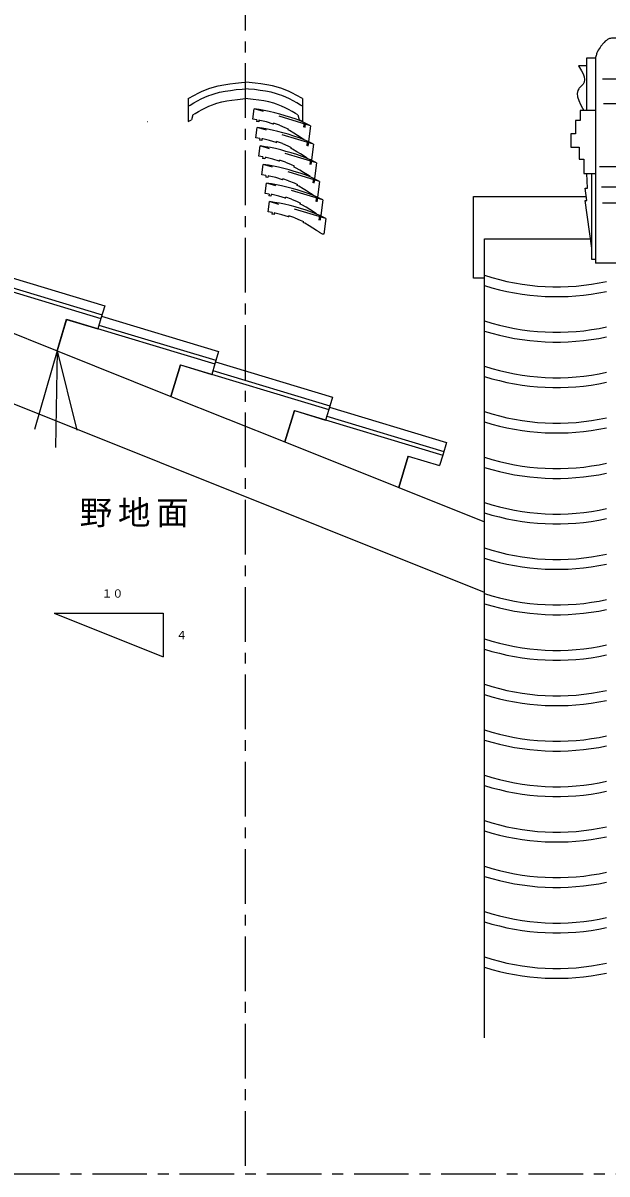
# Model space of a CAD drawing. Units: millimetres, scale not verified. Extents: x -4726 to 4690, y -2905 to 2891.
# Drawn here: x 234 to 1305, y -1178 to 931 of the extents above; entities that cross this region are included whole.
import ezdxf
from ezdxf.enums import TextEntityAlignment as Align

# ---------------------------------------------------------------- set-up
doc = ezdxf.new("R2010")
doc.units = ezdxf.units.MM
doc.header["$LTSCALE"] = 20
doc.linetypes.add('CHAIN1', pattern=[8, 5, -1, 1, -1])
doc.linetypes.add('DASHED1', pattern=[1.8, 1.2, -0.6])
doc.layers.add('0-0', color=7, linetype='Continuous')
doc.layers.add('1-8', color=7, linetype='Continuous')
doc.styles.add('ＭＳ ゴシック', font='')
doc.styles.get('ＭＳ ゴシック').set_extended_font_data('MS Gothic')

# ---------------------------------------------------------------- blocks, each defined once
blk = doc.blocks.new('kaku7md1')
at = {"layer": '1-8'}
for p, q in [((-26.433, 49.69), (-23.546, 49.955)), ((-20.658, 49.69), (-23.546, 49.955)), ((-65.546, 37.908), (-60.88, 40.475)), ((-65.546, 37.908), (-65.546, 21.135)), ((-25.292, 37.744), (-23.546, 37.905)), ((-21.799, 37.744), (-23.546, 37.905)), ((18.454, 37.908), (13.789, 40.475)), ((18.454, 37.908), (18.454, 21.135)), ((-61.947, 26.099), (-62.995, 22.309)), ((-18.104, 22.846), (-17.107, 30.455)), ((14.856, 26.099), (15.903, 22.309)), ((-95.539, 21.135), (-95.404, 21.135)), ((-65.546, 21.135), (-62.995, 22.309)), ((-15.177, 22.349), (-18.104, 22.846)), ((-15.177, 22.349), (-15.333, 21.159)), ((-13.755, 20.891), (-15.333, 21.159)), ((-13.599, 22.082), (-13.755, 20.891)), ((-12.854, 21.956), (-13.599, 22.082)), ((-7.975, 20.804), (-12.854, 21.956)), ((-3.103, 19.27), (-7.975, 20.804)), ((-2.972, 19.224), (-3.103, 19.27)), ((-2.972, 19.224), (-2.865, 20.039)), ((-2.866, 20.034), (-2.865, 20.039)), ((1.418, 18.525), (-2.865, 20.039)), ((18.454, 21.135), (15.903, 22.309)), ((19.679, 20.253), (19.239, 16.894)), ((20.441, 19.908), (20.022, 16.718)), ((24.232, 18.053), (21.251, 19.541)), ((24.232, 18.053), (22.724, 6.552)), ((-15.853, 9.249), (-14.855, 16.858)), ((-12.926, 8.753), (-15.853, 9.249)), ((-12.926, 8.753), (-13.082, 7.562)), ((-11.347, 8.485), (-11.503, 7.295)), ((-10.603, 8.359), (-11.347, 8.485)), ((7.783, 14.98), (7.892, 15.807)), ((8.848, 14.506), (7.783, 14.98)), ((-13.602, -4.348), (-12.604, 3.262)), ((-11.503, 7.295), (-13.082, 7.562)), ((-5.724, 7.208), (-10.603, 8.359)), ((-0.852, 5.674), (-5.724, 7.208)), ((-0.72, 5.627), (-0.852, 5.674)), ((-0.72, 5.627), (-0.614, 6.442)), ((3.669, 4.929), (-0.614, 6.442)), ((-0.614, 6.438), (-0.614, 6.442)), ((10.035, 1.383), (10.143, 2.211)), ((11.099, 0.909), (10.035, 1.383)), ((21.93, 6.656), (21.49, 3.297)), ((22.692, 6.311), (22.274, 3.121)), ((26.483, 4.457), (23.503, 5.945)), ((26.483, 4.457), (24.975, -7.045)), ((-10.675, -4.844), (-13.602, -4.348)), ((-10.675, -4.844), (-10.831, -6.034)), ((-9.252, -6.302), (-10.831, -6.034)), ((-9.096, -5.111), (-9.252, -6.302)), ((-8.352, -5.237), (-9.096, -5.111)), ((-3.472, -6.389), (-8.352, -5.237)), ((1.399, -7.923), (-3.472, -6.389)), ((1.531, -7.969), (1.399, -7.923)), ((1.531, -7.969), (1.638, -7.155)), ((1.637, -7.159), (1.638, -7.155)), ((5.92, -8.668), (1.638, -7.155)), ((24.182, -6.941), (23.741, -10.3)), ((24.943, -7.285), (24.525, -10.476)), ((28.735, -9.14), (25.754, -7.652)), ((-11.35, -17.944), (-10.353, -10.335)), ((12.286, -12.213), (12.394, -11.386)), ((13.35, -12.687), (12.286, -12.213)), ((28.735, -9.14), (27.226, -20.641)), ((-8.423, -18.441), (-11.35, -17.944)), ((-9.099, -31.541), (-8.101, -23.932)), ((-8.423, -18.441), (-8.579, -19.631)), ((-7.001, -19.899), (-8.579, -19.631)), ((-6.845, -18.708), (-7.001, -19.899)), ((-6.101, -18.834), (-6.845, -18.708)), ((-1.221, -19.986), (-6.101, -18.834)), ((3.651, -21.52), (-1.221, -19.986)), ((3.782, -21.566), (3.651, -21.52)), ((3.782, -21.566), (3.889, -20.751)), ((3.888, -20.756), (3.889, -20.751)), ((8.172, -22.265), (3.889, -20.751)), ((14.537, -25.81), (14.646, -24.983)), ((26.433, -20.537), (25.993, -23.896)), ((27.195, -20.882), (26.776, -24.072)), ((30.986, -22.737), (28.005, -21.249)), ((30.986, -22.737), (29.478, -34.238)), ((-6.172, -32.037), (-9.099, -31.541)), ((-6.172, -32.037), (-6.328, -33.228)), ((-4.75, -33.495), (-6.328, -33.228)), ((-4.593, -32.305), (-4.75, -33.495)), ((-3.849, -32.431), (-4.593, -32.305)), ((1.03, -33.582), (-3.849, -32.431)), ((5.902, -35.116), (1.03, -33.582)), ((15.602, -26.284), (14.537, -25.81)), ((-6.848, -45.138), (-5.85, -37.528)), ((6.033, -35.163), (5.902, -35.116)), ((6.033, -35.163), (6.14, -34.348)), ((10.423, -35.861), (6.14, -34.348)), ((6.14, -34.352), (6.14, -34.348)), ((16.789, -39.407), (16.897, -38.579)), ((17.853, -39.881), (16.789, -39.407)), ((28.684, -34.134), (28.244, -37.493)), ((29.446, -34.479), (29.028, -37.669)), ((33.237, -36.333), (30.257, -34.845)), ((33.237, -36.333), (31.729, -47.835)), ((-3.921, -45.634), (-6.848, -45.138)), ((-3.921, -45.634), (-4.077, -46.824)), ((-2.498, -47.092), (-4.077, -46.824)), ((-2.342, -45.901), (-2.498, -47.092)), ((-1.598, -46.027), (-2.342, -45.901)), ((3.281, -47.179), (-1.598, -46.027)), ((8.153, -48.713), (3.281, -47.179)), ((8.285, -48.759), (8.153, -48.713)), ((8.285, -48.759), (8.392, -47.945)), ((8.391, -47.949), (8.392, -47.945)), ((12.674, -49.458), (8.392, -47.945)), ((30.936, -47.731), (30.495, -51.09)), ((31.697, -48.075), (31.279, -51.266)), ((35.488, -49.93), (32.508, -48.442)), ((35.488, -49.93), (33.98, -61.431)), ((19.04, -53.003), (19.148, -52.176)), ((20.104, -53.477), (19.04, -53.003))]:
    blk.add_line(p, q, dxfattribs=at)
at = {"layer": '1-8', "linetype": 'DASHED1'}
for p, q in [((24.232, 18.053), (-17.107, 30.455)), ((26.483, 4.457), (-14.855, 16.858)), ((28.735, -9.14), (-12.604, 3.262)), ((30.986, -22.737), (-10.353, -10.335)), ((33.237, -36.333), (-8.101, -23.932)), ((35.488, -49.93), (-5.85, -37.528))]:
    blk.add_line(p, q, dxfattribs=at)
at = {"layer": '1-8'}
for points in [[(-65.546, 32.335), (-63.994, 33.23), (-61.313, 34.758), (-58.618, 36.241), (-55.899, 37.651), (-53.146, 38.96), (-50.351, 40.14), (-48.706, 40.754), (-46.446, 41.495), (-42.475, 42.551), (-38.425, 43.368), (-34.314, 44), (-30.159, 44.497), (-25.977, 44.911), (-23.546, 45.135)], [(-60.88, 40.475), (-58.035, 41.951), (-55.111, 43.341), (-52.124, 44.602), (-50.295, 45.284), (-47.812, 46.099), (-43.567, 47.227), (-39.264, 48.096), (-34.964, 48.756), (-30.681, 49.268), (-26.433, 49.69)], [(18.454, 32.335), (16.903, 33.23), (14.222, 34.758), (11.527, 36.241), (8.807, 37.651), (6.055, 38.96), (3.26, 40.14), (1.615, 40.754), (-0.645, 41.495), (-4.617, 42.551), (-8.666, 43.368), (-12.777, 44), (-16.932, 44.497), (-21.114, 44.911), (-23.546, 45.135)], [(13.789, 40.475), (10.944, 41.951), (8.02, 43.341), (5.033, 44.602), (3.203, 45.284), (0.721, 46.099), (-3.524, 47.227), (-7.827, 48.096), (-12.128, 48.756), (-16.41, 49.268), (-20.658, 49.69)], [(-61.947, 26.099), (-60.412, 26.984), (-57.795, 28.476), (-55.225, 29.89), (-52.694, 31.202), (-50.199, 32.389), (-47.691, 33.447), (-46.324, 33.958), (-44.397, 34.59), (-40.836, 35.537), (-37.166, 36.277), (-33.34, 36.865), (-29.376, 37.339), (-25.292, 37.744)], [(14.856, 26.099), (13.321, 26.984), (10.704, 28.476), (8.133, 29.89), (5.603, 31.202), (3.108, 32.389), (0.6, 33.447), (-0.767, 33.958), (-2.694, 34.59), (-6.255, 35.537), (-9.926, 36.277), (-13.751, 36.865), (-17.715, 37.339), (-21.799, 37.744)], [(21.251, 19.541), (17.357, 21.303), (13.634, 22.784), (9.819, 24.087), (5.569, 25.364), (1.789, 26.481), (-2.008, 27.47), (-6.03, 28.488), (-9.631, 29.222), (-13.406, 29.881), (-17.107, 30.455)], [(1.418, 18.525), (5.495, 16.874), (7.892, 15.807)], [(23.503, 5.945), (19.608, 7.707), (15.885, 9.187), (12.071, 10.49), (7.821, 11.767), (4.041, 12.885), (0.244, 13.873), (-3.778, 14.892), (-7.38, 15.626), (-11.155, 16.284), (-14.855, 16.858)], [(22.724, 6.552), (21.93, 6.656), (19.631, 7.743), (19.556, 7.927), (17.456, 9.285), (14.657, 11.016), (12.014, 12.641), (8.848, 14.506)], [(25.754, -7.652), (21.859, -5.89), (18.137, -4.409), (14.322, -3.107), (10.072, -1.829), (6.292, -0.712), (2.495, 0.277), (-1.527, 1.295), (-5.128, 2.029), (-8.903, 2.688), (-12.604, 3.262)], [(3.669, 4.929), (7.747, 3.277), (10.143, 2.211)], [(24.975, -7.045), (24.182, -6.941), (21.882, -5.853), (21.807, -5.67), (19.708, -4.312), (16.908, -2.581), (14.265, -0.955), (11.099, 0.909)], [(28.005, -21.249), (24.111, -19.487), (20.388, -18.006), (16.573, -16.703), (12.323, -15.426), (8.543, -14.309), (4.746, -13.32), (0.724, -12.302), (-2.877, -11.568), (-6.652, -10.909), (-10.353, -10.335)], [(5.92, -8.668), (9.998, -10.319), (12.394, -11.386)], [(27.226, -20.641), (26.433, -20.537), (24.133, -19.45), (24.058, -19.266), (21.959, -17.909), (19.159, -16.177), (16.516, -14.552), (13.35, -12.687)], [(30.257, -34.845), (26.362, -33.083), (22.639, -31.603), (18.825, -30.3), (14.575, -29.023), (10.795, -27.905), (6.998, -26.917), (2.976, -25.898), (-0.626, -25.164), (-4.401, -24.506), (-8.101, -23.932)], [(8.172, -22.265), (12.249, -23.916), (14.646, -24.983)], [(29.478, -34.238), (28.684, -34.134), (26.385, -33.047), (26.31, -32.863), (24.21, -31.505), (21.411, -29.774), (18.768, -28.149), (15.602, -26.284)], [(32.508, -48.442), (28.613, -46.68), (24.891, -45.199), (21.076, -43.897), (16.826, -42.619), (13.046, -41.502), (9.249, -40.513), (5.227, -39.495), (1.626, -38.761), (-2.149, -38.102), (-5.85, -37.528)], [(10.423, -35.861), (14.501, -37.513), (16.897, -38.579)], [(31.729, -47.835), (30.936, -47.731), (28.636, -46.643), (28.561, -46.46), (26.462, -45.102), (23.662, -43.371), (21.019, -41.745), (17.853, -39.881)], [(12.674, -49.458), (16.752, -51.109), (19.148, -52.176)], [(33.98, -61.431), (33.187, -61.327), (30.887, -60.24), (30.812, -60.056), (28.713, -58.699), (25.913, -56.967), (23.27, -55.342), (20.104, -53.477)]]:
    blk.add_lwpolyline(points, dxfattribs=at)
blk = doc.blocks.new('huku7l')
at = {"layer": '0-0'}
for p, q in [((80.59, 188.09), (19.68, 188.09)), ((-14.41, 152.75), (-14.41, -223.78)), ((-30.6, 137.72), (-45.68, 137.72)), ((-1.64, 113.97), (80.59, 113.97)), ((0.16, 68.31), (80.59, 68.31)), ((-14.41, 56.02), (-42.52, 56.02)), ((-42.52, 56.02), (-42.52, 37.3)), ((-42.52, 37.3), (-51.2, 37.3)), ((-51.2, 37.3), (-51.2, 13.26)), ((-44.25, -11.23), (-44.25, -33.75)), ((-44.25, -33.75), (-35.57, -33.75)), ((-35.57, -33.75), (-35.57, -59.66)), ((-35.57, -59.66), (-14.41, -59.66)), ((-29.01, -86.35), (-30.22, -59.66)), ((-21.16, -217.44), (-21.16, -59.66)), ((-7.04, -46.78), (80.59, -46.78)), ((-3.44, -84.05), (80.59, -84.05)), ((-30.19, -109.49), (-33.49, -86.35)), ((-33.49, -86.35), (-29.01, -86.35)), ((-21.16, -196.34), (-33.49, -109.49)), ((-33.49, -109.49), (-30.19, -109.49)), ((-1.64, -113.71), (80.59, -113.71)), ((-14.41, -217.44), (-21.16, -217.44))]:
    blk.add_line(p, q, dxfattribs=at)
for points in [[(19.68, 188.09), (18.86, 188.1), (17.46, 188.1), (16.07, 188.07), (14.7, 187.99), (13.35, 187.84), (12.04, 187.6), (11.3, 187.4), (9.92, 186.92), (7.65, 185.77), (5.53, 184.29), (3.51, 182.54), (1.6, 180.6), (-0.24, 178.56), (-1.27, 177.35), (-2.42, 175.99), (-4.32, 173.64), (-6.13, 171.26), (-7.8, 168.85), (-9.32, 166.36), (-10.65, 163.8), (-11.33, 162.26), (-11.7, 161.32), (-12.29, 159.65), (-12.82, 157.96), (-13.3, 156.24), (-13.75, 154.5), (-14.17, 152.75), (-14.41, 151.73)], [(80.59, 188.09), (80.59, -223.78), (-14.41, -223.78)], [(-14.41, 151.73), (-30.6, 151.73), (-30.6, 56.02)], [(-45.68, 137.72), (-43.59, 134.37), (-40.17, 128.63), (-37.28, 123.01), (-35.26, 117.6), (-34.44, 112.48), (-35.17, 107.72), (-36.44, 105.16), (-37.09, 104.23), (-38.42, 102.66), (-39.9, 101.13), (-41.45, 99.61), (-42.98, 98.09), (-44.39, 96.53), (-45.12, 95.61), (-46.9, 92.53), (-48.14, 86.75), (-47.46, 80.48), (-45.25, 73.83), (-41.96, 66.9), (-38, 59.81), (-35.57, 55.65)], [(-51.2, 13.26), (-59.89, 13.26), (-59.89, -11.23), (-44.25, -11.23)]]:
    blk.add_lwpolyline(points, dxfattribs=at)

msp = doc.modelspace()

# ---------------------------------------------------------------- linework, layer by layer
at = {"layer": '0-0', "color": 4, "linetype": 'CHAIN1'}
for p, q in [((641.59, 1817.26), (641.59, -1177.88)), ((-4118.98, -1177.88), (4140.66, -1177.88))]:
    msp.add_line(p, q, dxfattribs=at)
at = {"layer": '0-0'}
for p, q in [((1060.32, 463.63), (1060.32, 613.28)), ((1060.32, 613.28), (1266.93, 613.28)), ((1080.32, -928.65), (1080.32, 535.73)), ((1080.32, 535.73), (1274.64, 535.73)), ((104.87, 471.89), (376.84, 389.89)), ((169.18, 477.6), (383.78, 412.9)), ((164.27, 461.29), (378.86, 396.59)), ((1080.32, 463.63), (1060.32, 463.63)), ((87.44, 414.07), (296.35, 330.51)), ((383.78, 412.9), (376.84, 389.89)), ((296.35, 330.51), (313.78, 388.33)), ((313.69, 388.04), (296.35, 330.51)), ((313.69, 388.04), (371.06, 370.74)), ((313.78, 388.33), (585.75, 306.33)), ((376.84, 389.89), (371.06, 370.74)), ((1080.32, -112.33), (-113.59, 365.23)), ((373.17, 377.73), (587.77, 313.03)), ((296.35, 330.51), (254.96, 186.33)), ((296.35, 330.51), (293.2, 153.05)), ((296.35, 330.51), (505.25, 246.94)), ((296.35, 330.51), (332.6, 184.95)), ((505.25, 246.94), (522.69, 304.77)), ((522.6, 304.48), (505.25, 246.94)), ((522.6, 304.48), (579.97, 287.18)), ((522.69, 304.77), (794.65, 222.76)), ((585.75, 306.33), (579.97, 287.18)), ((582.08, 294.17), (796.67, 229.46)), ((505.25, 246.94), (714.16, 163.38)), ((714.16, 163.38), (731.6, 221.2)), ((731.51, 220.91), (714.16, 163.38)), ((731.51, 220.91), (788.88, 203.61)), ((731.6, 221.2), (1003.56, 139.2)), ((794.65, 222.76), (788.88, 203.61)), ((790.99, 210.61), (1005.58, 145.9)), ((714.16, 163.38), (923.07, 79.82)), ((923.07, 79.82), (940.5, 137.64)), ((940.42, 137.35), (923.07, 79.82)), ((940.42, 137.35), (997.79, 120.05)), ((1003.56, 139.2), (997.79, 120.05)), ((923.07, 79.82), (1080.32, 16.92)), ((291.11, -150.55), (491.11, -230.55))]:
    msp.add_line(p, q, dxfattribs=at)
for points in [[(378.09, 394.04), (592.68, 329.33), (585.75, 306.33)], [(587, 310.47), (801.59, 245.77), (794.65, 222.76)], [(795.9, 226.91), (1010.5, 162.21), (1003.56, 139.2)], [(291.11, -150.55), (491.11, -150.55), (491.11, -230.55)]]:
    msp.add_lwpolyline(points, dxfattribs=at)
for centre, radius, start, end in [((1212.53, 872.04), 424.32, 251.84569, 282.48355), ((1212.53, 872.04), 442.32, 252.6086, 281.93727), ((1212.53, 788.77), 424.32, 251.84569, 282.48355), ((1212.53, 788.77), 442.32, 252.6086, 281.93727), ((1212.53, 705.5), 424.32, 251.84569, 282.48355), ((1212.53, 705.5), 442.32, 252.6086, 281.93727), ((1212.53, 622.23), 424.32, 251.84569, 282.48355), ((1212.53, 622.23), 442.32, 252.6086, 281.93727), ((1212.53, 538.95), 424.32, 251.84569, 282.48355), ((1212.53, 538.95), 442.32, 252.6086, 281.93727), ((1212.53, 455.68), 424.32, 251.84569, 282.48355), ((1212.53, 455.68), 442.32, 252.6086, 281.93727), ((1212.53, 372.41), 424.32, 251.84569, 282.48355), ((1212.53, 372.41), 442.32, 252.6086, 281.93727), ((1212.53, 289.14), 424.32, 251.84569, 282.48355), ((1212.53, 289.14), 442.32, 252.6086, 281.93727), ((1212.53, 205.86), 424.32, 251.84569, 282.48355), ((1212.53, 205.86), 442.32, 252.6086, 281.93727), ((1212.53, 122.59), 424.32, 251.84569, 282.48355), ((1212.53, 122.59), 442.32, 252.6086, 281.93727), ((1212.53, 39.32), 424.32, 251.84569, 282.48355), ((1212.53, 39.32), 442.32, 252.6086, 281.93727), ((1212.53, -43.95), 424.32, 251.84569, 282.48355), ((1212.53, -43.95), 442.32, 252.6086, 281.93727), ((1212.53, -127.23), 424.32, 251.84569, 282.48355), ((1212.53, -127.23), 442.32, 252.6086, 281.93727), ((1212.53, -210.5), 424.32, 251.84569, 282.48355), ((1212.53, -210.5), 442.32, 252.6086, 281.93727), ((1212.53, -293.77), 424.32, 251.84569, 282.48355), ((1212.53, -293.77), 442.32, 252.6086, 281.93727), ((1212.53, -377.05), 424.32, 251.84569, 282.48355), ((1212.53, -377.05), 442.32, 252.6086, 281.93727)]:
    msp.add_arc(centre, radius, start, end, dxfattribs=at)

# ---------------------------------------------------------------- block references
msp.add_blockref('huku7l', (1298.21, 715.08), dxfattribs=at)
at = {"layer": '0-0', "xscale": 2.5, "yscale": 2.5}
msp.add_blockref('kaku7md1', (700.46, 697.75), dxfattribs=at)

# ---------------------------------------------------------------- texts
at = {"layer": '0-0', "color": 4, "style": 'ＭＳ ゴシック'}
for s, p in [('１０', (377.77, -126.16)), ('４', (514.68, -202.31))]:
    msp.add_text(s, height=14.66, dxfattribs=at).set_placement(p, align=Align.BOTTOM_LEFT)
at = {"layer": '0-0', "insert": (337.57, 7.1), "char_height": 43.99, "attachment_point": 7, "style": 'ＭＳ ゴシック'}
msp.add_mtext('\\T1.17;野地面', dxfattribs=at)

doc.saveas('drawing.dxf')
